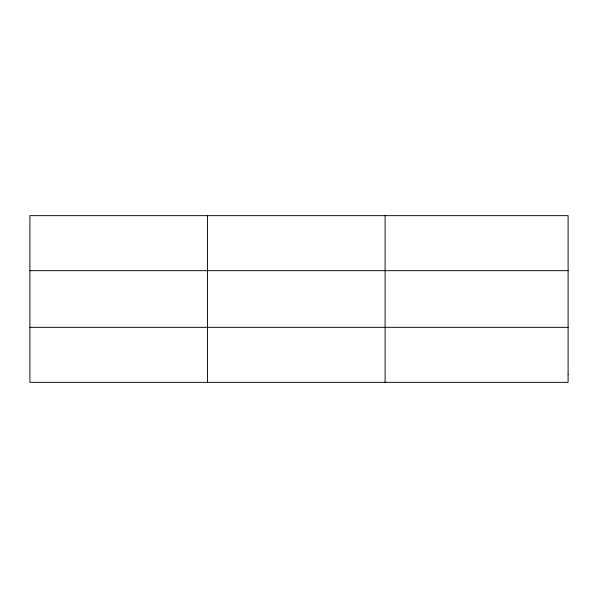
<?xml version="1.0" encoding="UTF-8"?>
<svg xmlns="http://www.w3.org/2000/svg" width="598" height="598" viewBox="0 0 598 598"><rect width="100%" height="100%" fill="white"/><g stroke="black" fill="none" stroke-linecap="round" stroke-linejoin="round"><path stroke-width="0.9" d="M207.506 382.346L207.506 215.654M385.112 382.346L385.112 215.654M29.9 270.662L568.1 270.662M29.9 327.338L568.1 327.338M568.1 374.49L568.1 382.346L29.9 382.346L29.9 215.654L568.1 215.654L568.1 374.49"/></g></svg>
